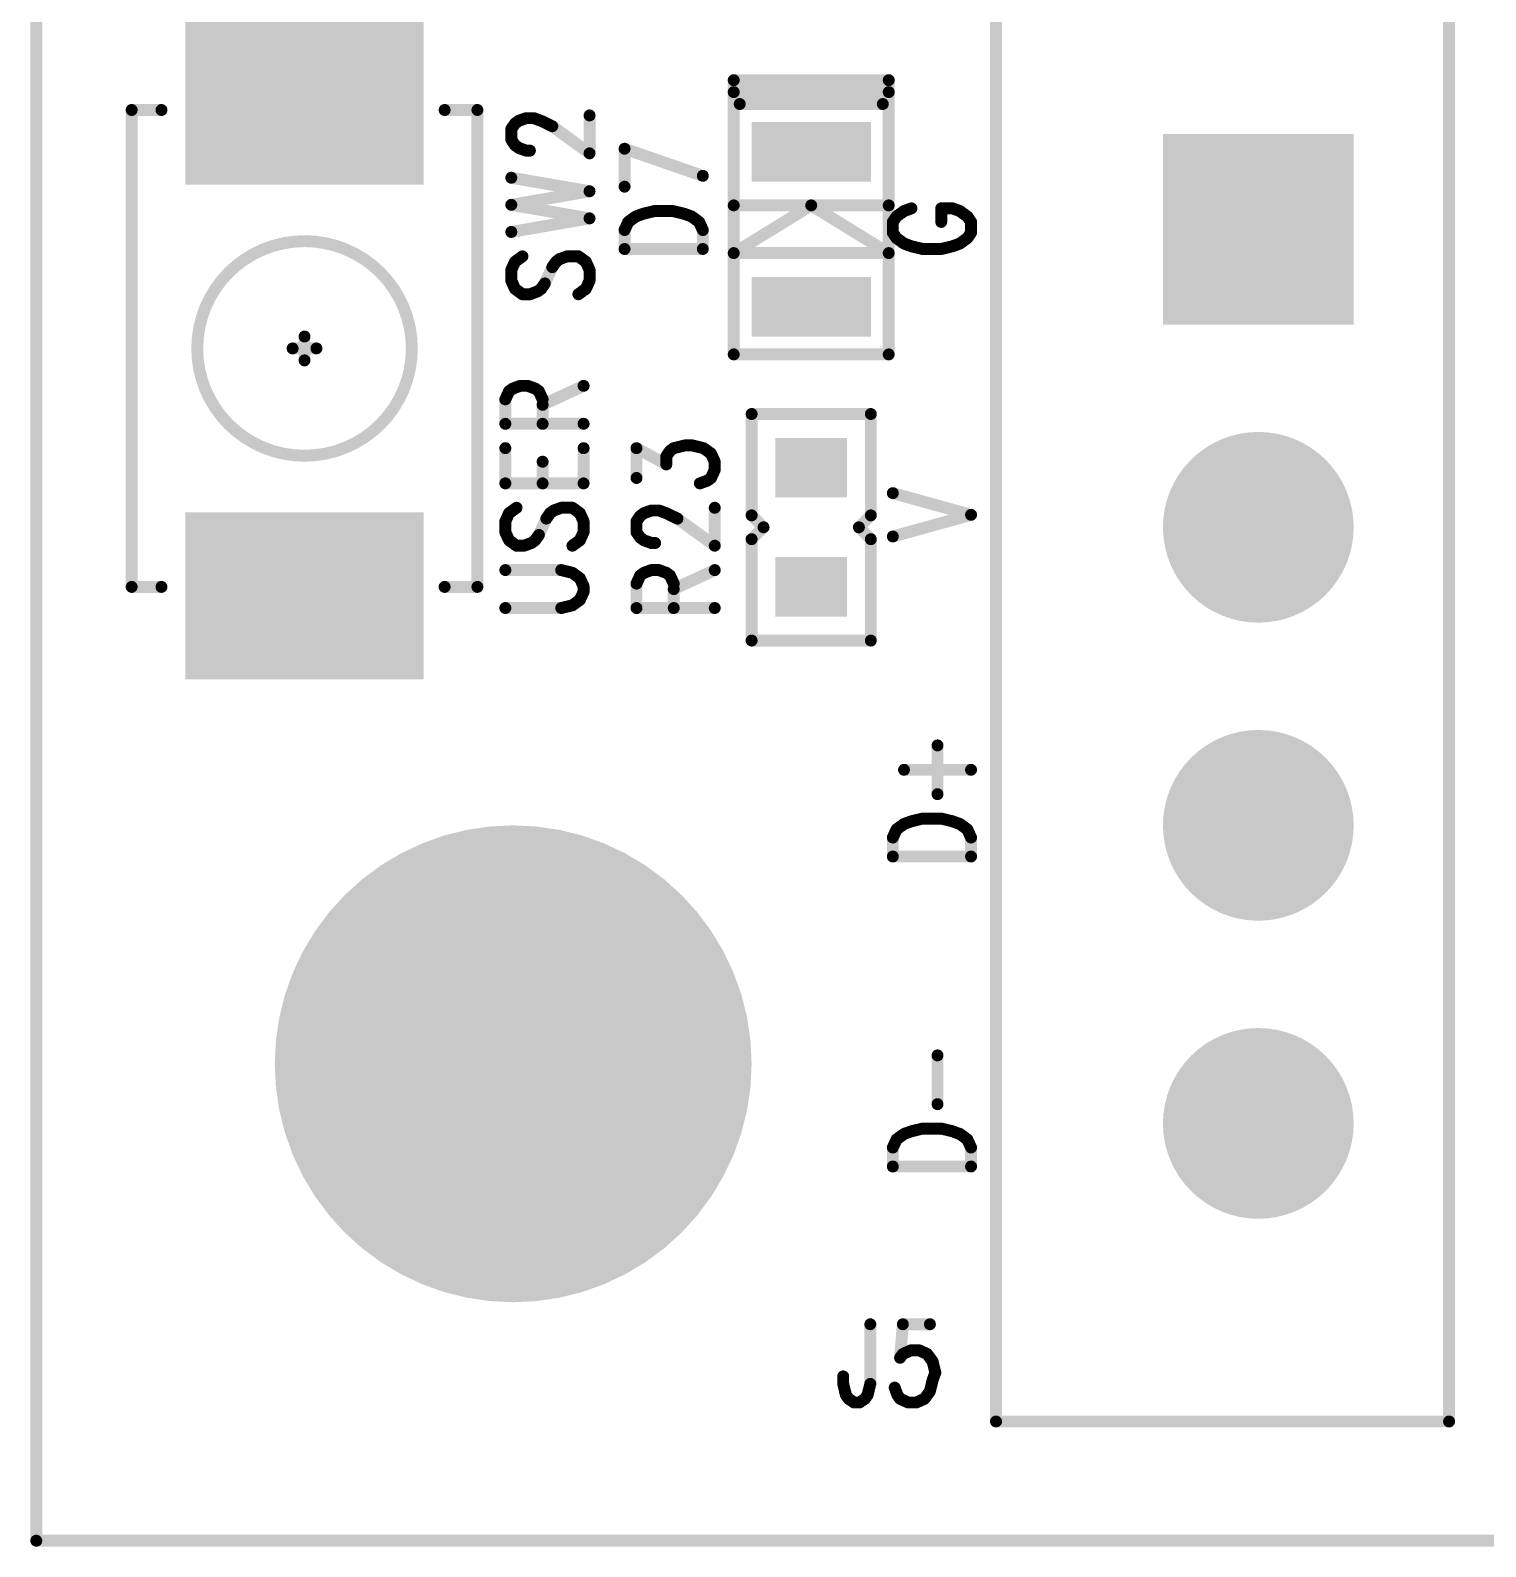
# Model space of a CAD drawing. Extents: x 98.7 to 144.1, y 93.1 to 144.1.
# Drawn here: x 99.95 to 112.16, y 99.95 to 112.67 of the extents above; entities that cross this region are included whole.
import ezdxf

# ---------------------------------------------------------------- set-up
doc = ezdxf.new("R2010")
doc.units = 0
doc.layers.get('0').update_dxf_attribs({"linetype": 'CONTINUOUS'})
doc.layers.add('MASK-TOP_PHO', color=10, linetype='CONTINUOUS')
doc.layers.add('SILK-TOP_PHO', color=9, linetype='CONTINUOUS')

# ---------------------------------------------------------------- blocks, each defined once
blk = doc.blocks.new('ROUND_1')
at = {"const_width": 0.050038}
blk.add_lwpolyline([(-0.025018, 0, 1), (0.025018, 0, 1)], format="xyb", close=True, dxfattribs=at)
blk = doc.blocks.new('SQUARE_28')
blk.add_solid([(0.799972, 0.799972), (0.799972, -0.799972), (-0.799972, 0.799972), (-0.799972, -0.799972)])
blk = doc.blocks.new('ROUND_32')
at = {"const_width": 1.999996}
blk.add_lwpolyline([(-0.999998, 0, 1), (0.999998, 0, 1)], format="xyb", close=True, dxfattribs=at)
blk = doc.blocks.new('ROUND_49')
at = {"const_width": 0.799972}
blk.add_lwpolyline([(-0.399986, 0, 1), (0.399986, 0, 1)], format="xyb", close=True, dxfattribs=at)
blk = doc.blocks.new('SQUARE_16')
blk.add_solid([(0.250062, 0.250062), (0.250062, -0.250062), (-0.250062, 0.250062), (-0.250062, -0.250062)])
blk = doc.blocks.new('SQUARE_132')
blk.add_solid([(0.700024, 0.700024), (0.700024, -0.700024), (-0.700024, 0.700024), (-0.700024, -0.700024)])

msp = doc.modelspace()

# ---------------------------------------------------------------- linework, layer by layer
at = {"layer": 'MASK-TOP_PHO'}
for points, const_width in [([(100.000054, 143.999966), (100.000054, 100.000054)], 0.100076), ([(101.950012, 112.07496), (102.54996, 112.07496)], 1.400048), ([(106.249978, 111.650018), (106.750104, 111.650018)], 0.500124), ([(106.249978, 110.350046), (106.750104, 110.350046)], 0.500124), ([(106.549952, 109.000036), (106.449876, 109.000036)], 0.500124), ([(101.950012, 107.925108), (102.54996, 107.925108)], 1.400048), ([(106.549952, 108.000038), (106.449876, 108.000038)], 0.500124), ([(100.000054, 100.000054), (143.999966, 100.000054)], 0.100076)]:
    msp.add_lwpolyline(points, dxfattribs=dict(at, const_width=const_width))
at = {"layer": 'SILK-TOP_PHO', "const_width": 0.100076}
for points in [[(100.000054, 143.999966), (100.000054, 100.000054)], [(108.050076, 101.000052), (108.050076, 113.4999)], [(111.849916, 113.4999), (111.849916, 101.000052)], [(105.849928, 111.19993), (105.849928, 112.249966)], [(105.849928, 112.249966), (107.1499, 112.249966)], [(105.849928, 109.949996), (105.849928, 112.14989)], [(105.849928, 112.14989), (107.1499, 112.14989)], [(107.1499, 112.249966), (107.1499, 111.19993)], [(107.1499, 112.14989), (107.1499, 109.949996)], [(101.05009, 112.00003), (100.7999, 112.00003)], [(100.7999, 112.00003), (100.7999, 108.000038)], [(103.42499, 112.00003), (103.700072, 112.00003)], [(103.700072, 112.00003), (103.700072, 108.000038)], [(107.100116, 112.050068), (105.899966, 112.050068)], [(103.984298, 111.841026), (104.01554, 111.886238)], [(104.01554, 111.886238), (104.046782, 111.909098)], [(104.046782, 111.909098), (104.109266, 111.931704)], [(104.109266, 111.931704), (104.17175, 111.931704)], [(104.17175, 111.931704), (104.234488, 111.909098)], [(104.234488, 111.909098), (104.328214, 111.863632)], [(104.640634, 111.636302), (104.640634, 111.954564)], [(103.984298, 111.750094), (103.984298, 111.841026)], [(104.01554, 111.704628), (103.984298, 111.750094)], [(104.328214, 111.863632), (104.640634, 111.636302)], [(104.046782, 111.681768), (104.01554, 111.704628)], [(104.109266, 111.659162), (104.046782, 111.681768)], [(104.140508, 111.659162), (104.109266, 111.659162)], [(104.934258, 111.67491), (105.590594, 111.447834)], [(104.934258, 111.356902), (104.934258, 111.67491)], [(103.984298, 111.431832), (104.640634, 111.318294)], [(103.984298, 111.204502), (104.640634, 111.318294)], [(103.984298, 111.204502), (104.640634, 111.090964)], [(104.9655, 111.061246), (105.028238, 111.106712)], [(105.028238, 111.106712), (105.090722, 111.129572)], [(105.090722, 111.129572), (105.184448, 111.152178)], [(105.184448, 111.152178), (105.340658, 111.152178)], [(105.340658, 111.152178), (105.434384, 111.129572)], [(105.434384, 111.129572), (105.496868, 111.106712)], [(105.496868, 111.106712), (105.559352, 111.061246)], [(107.1499, 111.19993), (105.849928, 111.19993)], [(106.499914, 111.19993), (105.849928, 110.79988)], [(107.1499, 110.79988), (106.499914, 111.19993)], [(107.215686, 111.106712), (107.184444, 111.061246)], [(107.27817, 111.152178), (107.215686, 111.106712)], [(107.340654, 111.175038), (107.27817, 111.152178)], [(107.684316, 111.175038), (107.59059, 111.175038)], [(107.59059, 111.061246), (107.59059, 111.175038)], [(107.7468, 111.152178), (107.684316, 111.175038)], [(107.809284, 111.106712), (107.7468, 111.152178)], [(107.840526, 111.061246), (107.809284, 111.106712)], [(103.984298, 110.977172), (104.640634, 111.090964)], [(104.934258, 110.993174), (104.9655, 111.061246)], [(104.934258, 110.83417), (104.934258, 110.993174)], [(105.559352, 111.061246), (105.590594, 110.993174)], [(105.590594, 110.993174), (105.590594, 110.83417)], [(107.184444, 111.061246), (107.184444, 110.970568)], [(107.840526, 110.970568), (107.840526, 111.061246)], [(107.184444, 110.970568), (107.215686, 110.925102)], [(107.215686, 110.925102), (107.27817, 110.879636)], [(107.27817, 110.879636), (107.340654, 110.856776)], [(107.340654, 110.856776), (107.43438, 110.83417)], [(107.59059, 110.83417), (107.684316, 110.856776)], [(107.684316, 110.856776), (107.7468, 110.879636)], [(107.7468, 110.879636), (107.809284, 110.925102)], [(107.809284, 110.925102), (107.840526, 110.970568)], [(104.01554, 110.727236), (103.984298, 110.659164)], [(104.078024, 110.772702), (104.01554, 110.727236)], [(104.328214, 110.68177), (104.359456, 110.727236)], [(104.359456, 110.727236), (104.390698, 110.750096)], [(104.390698, 110.750096), (104.453182, 110.772702)], [(104.453182, 110.772702), (104.546908, 110.772702)], [(104.546908, 110.772702), (104.609392, 110.727236)], [(104.609392, 110.727236), (104.640634, 110.659164)], [(104.934258, 110.83417), (105.590594, 110.83417)], [(105.849928, 110.79988), (107.1499, 110.79988)], [(107.43438, 110.83417), (107.59059, 110.83417)], [(103.984298, 110.659164), (103.984298, 110.568232)], [(104.26573, 110.545372), (104.328214, 110.68177)], [(104.640634, 110.659164), (104.640634, 110.568232)], [(103.984298, 110.568232), (104.01554, 110.499906)], [(104.01554, 110.499906), (104.078024, 110.45444)], [(104.140508, 110.45444), (104.203246, 110.4773)], [(104.203246, 110.4773), (104.234488, 110.499906)], [(104.234488, 110.499906), (104.26573, 110.545372)], [(104.609392, 110.499906), (104.546908, 110.45444)], [(104.640634, 110.568232), (104.609392, 110.499906)], [(104.078024, 110.45444), (104.140508, 110.45444)], [(102.249986, 110.10011), (102.249986, 109.899958)], [(102.350062, 110.000034), (102.14991, 110.000034)], [(107.1499, 109.949996), (105.849928, 109.949996)], [(103.93426, 109.572806), (103.965502, 109.640878)], [(103.965502, 109.640878), (103.996998, 109.663738)], [(103.996998, 109.663738), (104.059482, 109.686344)], [(104.059482, 109.686344), (104.121966, 109.686344)], [(104.121966, 109.686344), (104.18445, 109.663738)], [(104.18445, 109.663738), (104.215692, 109.640878)], [(104.215692, 109.640878), (104.246934, 109.572806)], [(104.246934, 109.52734), (104.590596, 109.686344)], [(103.93426, 109.368082), (103.93426, 109.572806)], [(104.246934, 109.572806), (104.246934, 109.368082)], [(103.93426, 109.368082), (104.590596, 109.368082)], [(107.00004, 109.450124), (106.000042, 109.450124)], [(106.000042, 109.450124), (106.000042, 108.599986)], [(107.00004, 108.599986), (107.00004, 109.450124)], [(103.93426, 108.86821), (103.93426, 109.163612)], [(104.590596, 108.86821), (104.590596, 109.163612)], [(105.034334, 108.913676), (105.034334, 109.163612)], [(105.034334, 109.163612), (105.28427, 109.027214)], [(105.28427, 109.09554), (105.315512, 109.141006)], [(105.28427, 109.027214), (105.28427, 109.09554)], [(105.315512, 109.141006), (105.346754, 109.163612)], [(105.346754, 109.163612), (105.440734, 109.186472)], [(105.440734, 109.186472), (105.503218, 109.186472)], [(105.503218, 109.186472), (105.596944, 109.163612)], [(105.596944, 109.163612), (105.659428, 109.118146)], [(105.659428, 109.118146), (105.69067, 109.050074)], [(104.246934, 108.86821), (104.246934, 109.050074)], [(105.69067, 108.981748), (105.659428, 108.913676)], [(105.69067, 109.050074), (105.69067, 108.981748)], [(103.93426, 108.86821), (104.590596, 108.86821)], [(105.628186, 108.890816), (105.565702, 108.86821)], [(105.659428, 108.913676), (105.628186, 108.890816)], [(107.184444, 108.786422), (107.840526, 108.604558)], [(103.965502, 108.618274), (103.93426, 108.549948)], [(104.02824, 108.66374), (103.965502, 108.618274)], [(104.215692, 108.43641), (104.278176, 108.572808)], [(104.278176, 108.572808), (104.309418, 108.618274)], [(104.309418, 108.618274), (104.34066, 108.64088)], [(104.34066, 108.64088), (104.403144, 108.66374)], [(104.403144, 108.66374), (104.49687, 108.66374)], [(104.49687, 108.66374), (104.559354, 108.618274)], [(104.559354, 108.618274), (104.590596, 108.549948)], [(105.034334, 108.549948), (105.065576, 108.595414)], [(105.065576, 108.595414), (105.096818, 108.618274)], [(105.096818, 108.618274), (105.159302, 108.64088)], [(105.159302, 108.64088), (105.221786, 108.64088)], [(105.221786, 108.64088), (105.28427, 108.618274)], [(105.28427, 108.618274), (105.37825, 108.572808)], [(105.37825, 108.572808), (105.69067, 108.345478)], [(105.69067, 108.345478), (105.69067, 108.66374)], [(106.000042, 108.599986), (106.100118, 108.49991)], [(106.899964, 108.49991), (107.00004, 108.599986)], [(107.184444, 108.422694), (107.840526, 108.604558)], [(103.93426, 108.549948), (103.93426, 108.459016)], [(103.93426, 108.459016), (103.965502, 108.390944)], [(104.18445, 108.390944), (104.215692, 108.43641)], [(104.590596, 108.459016), (104.559354, 108.390944)], [(104.590596, 108.549948), (104.590596, 108.459016)], [(105.034334, 108.459016), (105.034334, 108.549948)], [(105.065576, 108.41355), (105.034334, 108.459016)], [(106.100118, 108.49991), (106.000042, 108.400088)], [(107.00004, 108.400088), (106.899964, 108.49991)], [(103.965502, 108.390944), (104.02824, 108.345478)], [(104.02824, 108.345478), (104.090724, 108.345478)], [(104.090724, 108.345478), (104.153208, 108.368084)], [(104.153208, 108.368084), (104.18445, 108.390944)], [(104.559354, 108.390944), (104.49687, 108.345478)], [(105.096818, 108.390944), (105.065576, 108.41355)], [(105.159302, 108.368084), (105.096818, 108.390944)], [(105.190544, 108.368084), (105.159302, 108.368084)], [(106.000042, 108.400088), (106.000042, 107.54995)], [(107.00004, 107.54995), (107.00004, 108.400088)], [(104.403144, 108.141008), (103.93426, 108.141008)], [(104.49687, 108.118148), (104.403144, 108.141008)], [(104.559354, 108.072682), (104.49687, 108.118148)], [(104.590596, 108.00461), (104.559354, 108.072682)], [(105.034334, 108.027216), (105.065576, 108.095542)], [(105.065576, 108.095542), (105.096818, 108.118148)], [(105.096818, 108.118148), (105.159302, 108.141008)], [(105.159302, 108.141008), (105.221786, 108.141008)], [(105.221786, 108.141008), (105.28427, 108.118148)], [(105.28427, 108.118148), (105.315512, 108.095542)], [(105.315512, 108.095542), (105.346754, 108.027216)], [(105.346754, 107.98175), (105.69067, 108.141008)], [(100.7999, 108.000038), (101.05009, 108.000038)], [(103.700072, 108.000038), (103.42499, 108.000038)], [(104.559354, 107.890818), (104.590596, 107.959144)], [(104.590596, 107.959144), (104.590596, 108.00461)], [(105.034334, 107.822746), (105.034334, 108.027216)], [(105.346754, 108.027216), (105.346754, 107.822746)], [(103.93426, 107.822746), (104.403144, 107.822746)], [(104.403144, 107.822746), (104.49687, 107.845352)], [(104.49687, 107.845352), (104.559354, 107.890818)], [(105.034334, 107.822746), (105.69067, 107.822746)], [(106.000042, 107.54995), (107.00004, 107.54995)], [(107.559348, 106.261408), (107.559348, 106.670348)], [(107.27817, 106.465878), (107.840526, 106.465878)], [(107.27817, 106.011472), (107.340654, 106.034078)], [(107.340654, 106.034078), (107.43438, 106.056938)], [(107.43438, 106.056938), (107.59059, 106.056938)], [(107.59059, 106.056938), (107.684316, 106.034078)], [(107.684316, 106.034078), (107.7468, 106.011472)], [(107.184444, 105.89768), (107.215686, 105.966006)], [(107.184444, 105.738676), (107.184444, 105.89768)], [(107.215686, 105.966006), (107.27817, 106.011472)], [(107.7468, 106.011472), (107.809284, 105.966006)], [(107.809284, 105.966006), (107.840526, 105.89768)], [(107.840526, 105.89768), (107.840526, 105.738676)], [(107.184444, 105.738676), (107.840526, 105.738676)], [(107.559348, 103.661464), (107.559348, 104.070404)], [(107.184444, 103.297736), (107.215686, 103.365808)], [(107.215686, 103.365808), (107.27817, 103.411274)], [(107.27817, 103.411274), (107.340654, 103.434134)], [(107.340654, 103.434134), (107.43438, 103.45674)], [(107.43438, 103.45674), (107.59059, 103.45674)], [(107.59059, 103.45674), (107.684316, 103.434134)], [(107.684316, 103.434134), (107.7468, 103.411274)], [(107.7468, 103.411274), (107.809284, 103.365808)], [(107.809284, 103.365808), (107.840526, 103.297736)], [(107.184444, 103.138732), (107.184444, 103.297736)], [(107.840526, 103.297736), (107.840526, 103.138732)], [(107.184444, 103.138732), (107.840526, 103.138732)], [(106.995468, 101.815646), (106.995468, 101.31552)], [(107.268264, 101.815646), (107.245404, 101.534468)], [(107.49534, 101.815646), (107.268264, 101.815646)], [(107.268264, 101.56571), (107.336336, 101.596952)], [(107.336336, 101.596952), (107.404662, 101.596952)], [(107.404662, 101.596952), (107.472734, 101.56571)], [(107.245404, 101.534468), (107.268264, 101.56571)], [(107.472734, 101.56571), (107.5182, 101.503226)], [(107.5182, 101.503226), (107.540806, 101.4095)], [(106.768138, 101.31552), (106.768138, 101.378004)], [(106.790998, 101.221794), (106.768138, 101.31552)], [(106.995468, 101.31552), (106.972608, 101.221794)], [(107.5182, 101.346762), (107.49534, 101.253036)], [(107.540806, 101.4095), (107.5182, 101.346762)], [(106.813604, 101.190552), (106.790998, 101.221794)], [(106.85907, 101.15931), (106.813604, 101.190552)], [(106.950002, 101.190552), (106.904536, 101.15931)], [(106.972608, 101.221794), (106.950002, 101.190552)], [(107.222798, 101.221794), (107.199938, 101.284278)], [(107.245404, 101.190552), (107.222798, 101.221794)], [(107.31373, 101.15931), (107.245404, 101.190552)], [(107.449874, 101.190552), (107.381802, 101.15931)], [(107.49534, 101.253036), (107.449874, 101.190552)], [(106.904536, 101.15931), (106.85907, 101.15931)], [(107.381802, 101.15931), (107.31373, 101.15931)], [(111.849916, 101.000052), (108.050076, 101.000052)], [(100.000054, 100.000054), (143.999966, 100.000054)]]:
    msp.add_lwpolyline(points, dxfattribs=at)
msp.add_lwpolyline([(101.350064, 110.000034, 1), (103.149908, 110.000034, 1)], format="xyb", close=True, dxfattribs=at)

# ---------------------------------------------------------------- block references
at = {"layer": 'MASK-TOP_PHO'}
for name, p in [('SQUARE_132', (101.950012, 112.07496)), ('SQUARE_132', (102.54996, 112.07496)), ('SQUARE_16', (106.249978, 111.650018)), ('SQUARE_16', (106.750104, 111.650018)), ('SQUARE_28', (110.24997, 111.000032)), ('SQUARE_16', (106.249978, 110.350046)), ('SQUARE_16', (106.750104, 110.350046)), ('SQUARE_16', (106.449876, 109.000036)), ('SQUARE_16', (106.549952, 109.000036)), ('ROUND_49', (110.24997, 108.49991)), ('SQUARE_132', (101.950012, 107.925108)), ('SQUARE_132', (102.54996, 107.925108)), ('SQUARE_16', (106.449876, 108.000038)), ('SQUARE_16', (106.549952, 108.000038)), ('ROUND_49', (110.24997, 106.000042)), ('ROUND_32', (104.000046, 104.000046)), ('ROUND_49', (110.24997, 103.49992)), ('ROUND_1', (100.000054, 100.000054)), ('ROUND_1', (100.000054, 100.000054))]:
    msp.add_blockref(name, p, dxfattribs=at)
at = {"layer": 'SILK-TOP_PHO'}
for p in [(105.849928, 112.249966), (105.849928, 112.14989), (107.1499, 112.249966), (107.1499, 112.249966), (107.1499, 112.14989), (107.1499, 112.14989), (100.7999, 112.00003), (101.05009, 112.00003), (103.42499, 112.00003), (103.700072, 112.00003), (105.899966, 112.050068), (107.100116, 112.050068), (104.01554, 111.886238), (104.046782, 111.909098), (104.109266, 111.931704), (104.17175, 111.931704), (104.234488, 111.909098), (104.640634, 111.954564), (103.984298, 111.841026), (103.984298, 111.750094), (104.328214, 111.863632), (104.01554, 111.704628), (104.046782, 111.681768), (104.109266, 111.659162), (104.140508, 111.659162), (104.640634, 111.636302), (104.934258, 111.67491), (104.934258, 111.67491), (103.984298, 111.431832), (105.590594, 111.447834), (104.640634, 111.318294), (104.640634, 111.318294), (104.934258, 111.356902), (103.984298, 111.204502), (103.984298, 111.204502), (105.028238, 111.106712), (105.090722, 111.129572), (105.184448, 111.152178), (105.340658, 111.152178), (105.434384, 111.129572), (105.496868, 111.106712), (105.849928, 111.19993), (106.499914, 111.19993), (107.1499, 111.19993), (107.215686, 111.106712), (107.27817, 111.152178), (107.340654, 111.175038), (107.59059, 111.175038), (107.59059, 111.175038), (107.684316, 111.175038), (107.7468, 111.152178), (107.809284, 111.106712), (104.640634, 111.090964), (104.640634, 111.090964), (104.934258, 110.993174), (104.9655, 111.061246), (105.559352, 111.061246), (105.590594, 110.993174), (107.184444, 111.061246), (107.59059, 111.061246), (107.840526, 111.061246), (103.984298, 110.977172), (107.184444, 110.970568), (107.215686, 110.925102), (107.27817, 110.879636), (107.340654, 110.856776), (107.684316, 110.856776), (107.7468, 110.879636), (107.809284, 110.925102), (107.840526, 110.970568), (104.01554, 110.727236), (104.078024, 110.772702), (104.359456, 110.727236), (104.390698, 110.750096), (104.453182, 110.772702), (104.546908, 110.772702), (104.609392, 110.727236), (104.934258, 110.83417), (104.934258, 110.83417), (105.590594, 110.83417), (105.590594, 110.83417), (105.849928, 110.79988), (107.1499, 110.79988), (107.1499, 110.79988), (107.43438, 110.83417), (107.59059, 110.83417), (103.984298, 110.659164), (104.328214, 110.68177), (104.640634, 110.659164), (103.984298, 110.568232), (104.01554, 110.499906), (104.203246, 110.4773), (104.234488, 110.499906), (104.26573, 110.545372), (104.609392, 110.499906), (104.640634, 110.568232), (104.078024, 110.45444), (104.140508, 110.45444), (104.546908, 110.45444), (102.249986, 110.10011), (102.14991, 110.000034), (102.350062, 110.000034), (102.249986, 109.899958), (105.849928, 109.949996), (107.1499, 109.949996), (103.965502, 109.640878), (103.996998, 109.663738), (104.059482, 109.686344), (104.121966, 109.686344), (104.18445, 109.663738), (104.215692, 109.640878), (104.590596, 109.686344), (103.93426, 109.572806), (104.246934, 109.572806), (104.246934, 109.52734), (103.93426, 109.368082), (103.93426, 109.368082), (104.246934, 109.368082), (104.590596, 109.368082), (106.000042, 109.450124), (107.00004, 109.450124), (103.93426, 109.163612), (104.590596, 109.163612), (105.034334, 109.163612), (105.28427, 109.09554), (105.315512, 109.141006), (105.346754, 109.163612), (105.440734, 109.186472), (105.503218, 109.186472), (105.596944, 109.163612), (105.659428, 109.118146), (104.246934, 109.050074), (105.28427, 109.027214), (105.69067, 109.050074), (105.69067, 108.981748), (103.93426, 108.86821), (103.93426, 108.86821), (104.246934, 108.86821), (104.590596, 108.86821), (104.590596, 108.86821), (105.034334, 108.913676), (105.565702, 108.86821), (105.628186, 108.890816), (105.659428, 108.913676), (107.184444, 108.786422), (103.965502, 108.618274), (104.02824, 108.66374), (104.278176, 108.572808), (104.309418, 108.618274), (104.34066, 108.64088), (104.403144, 108.66374), (104.49687, 108.66374), (104.559354, 108.618274), (105.065576, 108.595414), (105.096818, 108.618274), (105.159302, 108.64088), (105.221786, 108.64088), (105.28427, 108.618274), (105.37825, 108.572808), (105.69067, 108.66374), (106.000042, 108.599986), (107.00004, 108.599986), (107.840526, 108.604558), (107.840526, 108.604558), (103.93426, 108.549948), (103.93426, 108.459016), (104.215692, 108.43641), (104.590596, 108.549948), (104.590596, 108.459016), (105.034334, 108.549948), (105.034334, 108.459016), (106.100118, 108.49991), (106.899964, 108.49991), (103.965502, 108.390944), (104.02824, 108.345478), (104.090724, 108.345478), (104.153208, 108.368084), (104.18445, 108.390944), (104.49687, 108.345478), (104.559354, 108.390944), (105.065576, 108.41355), (105.096818, 108.390944), (105.159302, 108.368084), (105.190544, 108.368084), (105.69067, 108.345478), (106.000042, 108.400088), (107.00004, 108.400088), (107.184444, 108.422694), (103.93426, 108.141008), (104.403144, 108.141008), (104.49687, 108.118148), (104.559354, 108.072682), (105.065576, 108.095542), (105.096818, 108.118148), (105.159302, 108.141008), (105.221786, 108.141008), (105.28427, 108.118148), (105.315512, 108.095542), (105.69067, 108.141008), (100.7999, 108.000038), (101.05009, 108.000038), (103.42499, 108.000038), (103.700072, 108.000038), (104.590596, 108.00461), (104.590596, 107.959144), (105.034334, 108.027216), (105.346754, 108.027216), (105.346754, 107.98175), (103.93426, 107.822746), (104.403144, 107.822746), (104.49687, 107.845352), (104.559354, 107.890818), (105.034334, 107.822746), (105.034334, 107.822746), (105.346754, 107.822746), (105.69067, 107.822746), (106.000042, 107.54995), (106.000042, 107.54995), (107.00004, 107.54995), (107.559348, 106.670348), (107.27817, 106.465878), (107.840526, 106.465878), (107.559348, 106.261408), (107.340654, 106.034078), (107.43438, 106.056938), (107.59059, 106.056938), (107.684316, 106.034078), (107.184444, 105.89768), (107.215686, 105.966006), (107.27817, 106.011472), (107.7468, 106.011472), (107.809284, 105.966006), (107.840526, 105.89768), (107.184444, 105.738676), (107.184444, 105.738676), (107.840526, 105.738676), (107.840526, 105.738676), (107.559348, 104.070404), (107.559348, 103.661464), (107.215686, 103.365808), (107.27817, 103.411274), (107.340654, 103.434134), (107.43438, 103.45674), (107.59059, 103.45674), (107.684316, 103.434134), (107.7468, 103.411274), (107.809284, 103.365808), (107.184444, 103.297736), (107.840526, 103.297736), (107.184444, 103.138732), (107.184444, 103.138732), (107.840526, 103.138732), (107.840526, 103.138732), (106.995468, 101.815646), (107.268264, 101.815646), (107.49534, 101.815646), (107.336336, 101.596952), (107.404662, 101.596952), (107.245404, 101.534468), (107.268264, 101.56571), (107.472734, 101.56571), (107.5182, 101.503226), (106.768138, 101.378004), (106.768138, 101.31552), (106.995468, 101.31552), (107.5182, 101.346762), (107.540806, 101.4095), (106.790998, 101.221794), (106.813604, 101.190552), (106.950002, 101.190552), (106.972608, 101.221794), (107.199938, 101.284278), (107.222798, 101.221794), (107.245404, 101.190552), (107.449874, 101.190552), (107.449874, 101.190552), (107.49534, 101.253036), (106.85907, 101.15931), (106.904536, 101.15931), (107.31373, 101.15931), (107.381802, 101.15931), (108.050076, 101.000052), (111.849916, 101.000052), (100.000054, 100.000054), (100.000054, 100.000054)]:
    msp.add_blockref('ROUND_1', p, dxfattribs=at)

doc.saveas('drawing.dxf')
